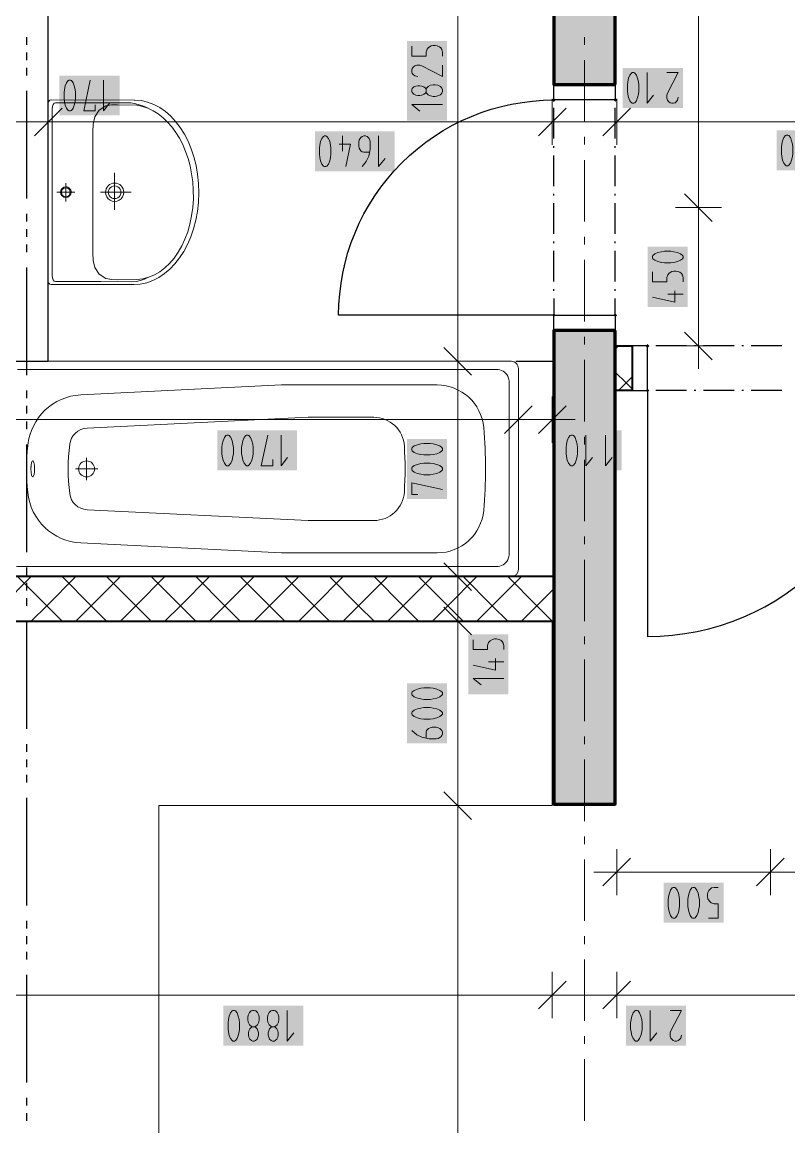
# Model space of a CAD drawing. Header units: millimetres. Extents: x 0 to 594, y 0 to 420.
# Drawn here: x 463.45 to 488.67, y 189.2 to 225.53 of the extents above; entities that cross this region are included whole.
import ezdxf

# ---------------------------------------------------------------- set-up
doc = ezdxf.new("R2010")
doc.units = ezdxf.units.MM
doc.header["$LTSCALE"] = 8
for name, color, linetype in [('PDF_Dvere', 7, 'Continuous'), ('PDF_Instalacni prizdivka do 1m', 7, 'Continuous'), ('PDF_Koty delkove', 7, 'Continuous'), ('PDF_Kuchyne', 7, 'Continuous'), ('PDF_Osy hlavni', 7, 'Continuous'), ('PDF_Pozarni useky', 7, 'Continuous'), ('PDF_Pricky zdene', 7, 'Continuous'), ('PDF_Sanita', 7, 'Continuous'), ('PDF_Steny obvodove nosne', 7, 'Continuous')]:
    doc.layers.add(name, color=color, linetype=linetype)

msp = doc.modelspace()

# ---------------------------------------------------------------- hatches: boundary and pattern name
at = {"layer": 'PDF_Steny obvodove nosne', "true_color": 0xc0c0c0, "transparency": 33554559}
h = msp.add_hatch(color=9, dxfattribs=at)
h.paths.add_polyline_path([(480.938, 243.542), (480.938, 223.474), (482.96, 223.474), (482.96, 237.072), (482.959, 237.072), (482.959, 239.094), (482.96, 239.094), (482.96, 243.542)], flags=0)
h.paths.add_polyline_path([(480.938, 215.387), (480.938, 199.818), (482.96, 199.818), (482.96, 215.387)], flags=0)

# ---------------------------------------------------------------- linework, layer by layer
at = {"layer": 'PDF_Dvere', "lineweight": 25}
for points in [[(482.96, 223.474), (482.96, 222.969), (480.938, 222.969), (480.938, 223.474)], [(482.96, 215.892), (482.96, 215.387), (480.938, 215.387), (480.938, 215.892)], [(484.021, 214.881), (483.515, 214.881), (483.515, 213.415), (484.021, 213.415)]]:
    msp.add_lwpolyline(points, close=True, dxfattribs=at)
for points in [[(480.938, 216.446), (480.938, 215.892), (473.861, 215.892, -0.414214), (480.938, 222.969), (480.938, 222.966)], [(484.044, 213.415), (484.021, 213.415), (484.021, 205.327, 0.414213), (492.108, 213.415)]]:
    msp.add_lwpolyline(points, format="xyb", dxfattribs=at)
for points in [[(480.938, 221.703), (480.938, 222.714)], [(482.96, 222.966), (482.96, 222.969)], [(482.96, 221.703), (482.96, 222.714)], [(480.938, 221.399), (480.938, 221.45)], [(482.96, 221.399), (482.96, 221.45)], [(480.938, 220.136), (480.938, 221.147)], [(482.96, 220.136), (482.96, 221.147)], [(480.938, 219.832), (480.938, 219.883)], [(482.96, 219.832), (482.96, 219.883)], [(480.938, 218.569), (480.938, 219.58)], [(482.96, 218.569), (482.96, 219.58)], [(480.938, 218.265), (480.938, 218.316)], [(480.938, 217.002), (480.938, 218.013)], [(482.96, 218.265), (482.96, 218.316)], [(482.96, 217.002), (482.96, 218.013)], [(480.938, 216.698), (480.938, 216.749)], [(482.96, 216.698), (482.96, 216.749)], [(482.96, 215.892), (482.96, 216.446)], [(484.044, 214.881), (484.021, 214.881)], [(485.307, 214.881), (484.296, 214.881)], [(485.611, 214.881), (485.56, 214.881)], [(486.874, 214.881), (485.863, 214.881)], [(487.178, 214.881), (487.127, 214.881)], [(488.441, 214.881), (487.43, 214.881)], [(485.307, 213.415), (484.296, 213.415)], [(485.611, 213.415), (485.56, 213.415)], [(486.874, 213.415), (485.863, 213.415)], [(487.178, 213.415), (487.127, 213.415)], [(488.441, 213.415), (487.43, 213.415)]]:
    msp.add_lwpolyline(points, dxfattribs=at)
at = {"layer": 'PDF_Dvere', "lineweight": 25, "transparency": 33554559}
for points in [[(480.938, 222.906), (480.875, 222.969), (481.001, 222.969), (480.938, 223.032)], [(482.96, 222.906), (482.897, 222.969), (483.023, 222.969), (482.96, 223.032)], [(480.938, 215.829), (480.875, 215.892), (481.001, 215.892), (480.938, 215.955)], [(482.96, 215.829), (482.897, 215.892), (483.023, 215.892), (482.96, 215.955)], [(484.084, 214.881), (484.021, 214.818), (484.021, 214.944), (483.957, 214.881)], [(484.084, 213.415), (484.021, 213.352), (484.021, 213.478), (483.957, 213.415)]]:
    msp.add_solid(points, dxfattribs=at)
at = {"layer": 'PDF_Instalacni prizdivka do 1m', "lineweight": 25}
msp.add_lwpolyline([(462.589, 232.826), (462.589, 214.376), (464.308, 214.376), (464.308, 232.826)], close=True, dxfattribs=at)
msp.add_lwpolyline([(479.694, 214.376), (480.887, 214.376)], dxfattribs=at)
at = {"layer": 'PDF_Koty delkove', "lineweight": 18}
for points in [[(477.781, 138.502), (477.781, 146.352), (477.781, 154.678), (477.781, 158.025), (477.781, 158.52), (477.781, 168.917), (477.781, 199.767), (477.781, 205.833), (477.781, 207.299), (477.781, 214.376), (477.781, 232.826), (477.781, 239.448), (477.781, 240.964), (477.781, 243.694), (477.781, 251.276), (477.781, 258.858)], [(485.697, 214.881), (485.697, 219.43), (485.697, 237.021)], [(476.265, 224.735), (476.265, 224.411), (476.736, 224.411), (476.736, 224.546), (476.77, 224.64), (476.821, 224.695), (476.905, 224.748), (476.971, 224.762), (477.039, 224.762), (477.107, 224.748), (477.174, 224.721), (477.224, 224.681), (477.258, 224.627), (477.276, 224.546), (477.276, 224.411)], [(477.276, 224.114), (477.276, 223.736), (476.601, 224.087), (476.534, 224.114), (476.432, 224.114), (476.366, 224.087), (476.315, 224.047), (476.281, 224.006), (476.265, 223.952), (476.265, 223.898), (476.281, 223.844), (476.315, 223.804), (476.366, 223.763), (476.466, 223.736)], [(484.007, 223.871), (484.007, 222.861), (484.222, 223.129)], [(484.655, 223.871), (485.033, 223.871), (484.682, 223.197)], [(465.043, 222.611), (465.071, 222.627), (465.124, 222.695), (465.165, 222.796), (465.192, 222.914), (465.206, 223.014), (465.206, 223.216), (465.192, 223.317), (465.165, 223.436), (465.124, 223.537), (465.071, 223.604), (465.043, 223.622), (464.99, 223.622), (464.962, 223.604), (464.909, 223.537), (464.868, 223.436), (464.841, 223.317), (464.828, 223.216)], [(465.854, 222.812), (465.854, 222.611), (465.476, 222.611), (465.691, 223.622)], [(466.124, 223.622), (466.124, 222.611), (466.339, 222.88)], [(476.668, 223.156), (476.601, 223.129), (476.534, 223.115), (476.466, 223.115), (476.399, 223.129), (476.331, 223.156), (476.281, 223.21), (476.265, 223.25), (476.265, 223.304), (476.281, 223.344), (476.331, 223.399), (476.399, 223.425), (476.466, 223.439), (476.534, 223.439), (476.601, 223.425), (476.668, 223.399), (476.719, 223.358), (476.736, 223.331)], [(464.828, 223.216), (464.828, 223.014), (464.841, 222.914), (464.868, 222.796), (464.909, 222.695), (464.962, 222.627), (464.99, 222.611), (465.043, 222.611)], [(476.736, 223.223), (476.719, 223.196), (476.668, 223.156)], [(484.682, 223.197), (484.655, 223.129), (484.655, 223.028), (484.682, 222.962), (484.722, 222.911), (484.763, 222.877), (484.817, 222.861), (484.87, 222.861), (484.925, 222.877), (484.965, 222.911), (485.006, 222.962), (485.033, 223.062)], [(464.763, 222.703), (463.853, 221.793)], [(464.308, 223.006), (464.308, 222.248), (464.308, 221.49)], [(477.276, 222.818), (476.265, 222.818), (476.534, 222.602)], [(481.342, 222.703), (480.432, 221.793)], [(480.887, 223.006), (480.887, 222.248), (480.887, 221.49)], [(483.465, 222.703), (482.556, 221.793)], [(483.01, 223.006), (483.01, 222.248), (483.01, 221.49)], [(417.197, 222.248), (419.32, 222.248), (439.033, 222.248), (440.145, 222.248), (449.194, 222.248), (456.725, 222.248), (458.443, 222.248), (459.303, 222.248), (461.73, 222.248), (462.589, 222.248), (464.308, 222.248), (480.887, 222.248), (483.01, 222.248), (495.142, 222.248)], [(473.985, 221.79), (473.985, 221.285)], [(474.876, 221.25), (474.687, 221.25), (474.633, 221.267), (474.592, 221.301), (474.566, 221.335), (474.539, 221.385), (474.525, 221.452), (474.525, 221.587), (474.539, 221.655), (474.566, 221.705), (474.592, 221.738), (474.633, 221.773), (474.687, 221.79), (474.741, 221.79), (474.795, 221.773), (474.835, 221.738), (474.862, 221.705), (474.89, 221.655), (474.903, 221.587), (474.903, 221.351), (474.849, 221.116), (474.768, 220.947), (474.633, 220.779)], [(475.173, 221.79), (475.173, 220.779), (475.389, 221.048)], [(473.877, 221.52), (474.255, 221.52), (474.093, 220.779)], [(486.152, 218.975), (485.242, 219.885)], [(486.455, 219.43), (485.697, 219.43), (484.938, 219.43)], [(484.786, 217.993), (484.584, 217.993), (484.483, 217.979), (484.365, 217.953), (484.264, 217.912), (484.196, 217.859), (484.18, 217.831), (484.18, 217.778), (484.196, 217.75), (484.264, 217.697), (484.365, 217.656), (484.483, 217.629), (484.584, 217.615), (484.786, 217.615), (484.887, 217.629), (485.005, 217.656), (485.106, 217.697), (485.174, 217.75), (485.191, 217.778), (485.191, 217.831), (485.174, 217.859), (485.106, 217.912), (485.005, 217.953)], [(485.005, 217.953), (484.887, 217.979), (484.786, 217.993)], [(484.18, 217.318), (484.18, 216.994), (484.651, 216.994), (484.651, 217.13), (484.686, 217.223), (484.736, 217.278), (484.82, 217.331), (484.887, 217.345), (484.955, 217.345), (485.022, 217.331), (485.089, 217.304), (485.14, 217.264), (485.174, 217.211), (485.191, 217.13), (485.191, 216.994)], [(484.921, 216.697), (484.921, 216.319), (484.18, 216.481)], [(485.191, 216.589), (484.686, 216.589)], [(486.152, 214.426), (485.242, 215.336)], [(478.236, 213.921), (477.326, 214.83)], [(486.455, 214.881), (485.697, 214.881), (484.938, 214.881)], [(485.697, 214.881), (485.697, 214.123)], [(478.539, 214.376), (477.781, 214.376), (477.023, 214.376)], [(480.23, 212.912), (479.32, 212.003)], [(479.775, 213.216), (479.775, 212.458), (479.775, 211.699)], [(481.342, 212.912), (480.432, 212.003)], [(480.887, 213.216), (480.887, 212.458), (480.887, 211.699)], [(480.887, 212.458), (479.775, 212.458), (462.589, 212.458)], [(480.887, 212.458), (481.646, 212.458)], [(470.831, 210.941), (470.884, 210.941), (470.912, 210.957), (470.965, 211.025), (471.006, 211.126), (471.033, 211.244), (471.047, 211.344), (471.047, 211.547), (471.033, 211.648), (471.006, 211.766), (470.965, 211.867), (470.912, 211.935), (470.884, 211.952), (470.831, 211.952), (470.803, 211.935), (470.75, 211.867), (470.709, 211.766), (470.683, 211.648), (470.669, 211.547)], [(471.695, 211.142), (471.695, 210.941), (471.317, 210.941), (471.532, 211.952)], [(471.965, 211.952), (471.965, 210.941), (472.18, 211.21)], [(481.99, 211.952), (481.99, 210.941), (482.206, 211.21)], [(482.638, 211.952), (482.638, 210.941), (482.854, 211.21)], [(470.669, 211.547), (470.669, 211.344), (470.683, 211.244), (470.709, 211.126), (470.75, 211.025), (470.803, 210.957), (470.831, 210.941)], [(476.87, 211.026), (476.668, 211.026), (476.568, 211.013), (476.45, 210.986), (476.349, 210.945), (476.281, 210.892), (476.265, 210.864), (476.265, 210.811), (476.281, 210.783), (476.349, 210.73), (476.45, 210.689), (476.568, 210.662), (476.668, 210.648), (476.87, 210.648), (476.971, 210.662), (477.09, 210.689), (477.191, 210.73), (477.258, 210.783), (477.276, 210.811), (477.276, 210.864), (477.258, 210.892), (477.191, 210.945), (477.09, 210.986)], [(477.09, 210.986), (476.971, 211.013), (476.87, 211.026)], [(476.466, 210), (476.265, 210), (476.265, 210.378), (477.276, 210.163)], [(478.236, 206.844), (477.326, 207.754)], [(478.539, 207.299), (477.781, 207.299), (477.023, 207.299)], [(478.236, 205.378), (477.326, 206.288)], [(478.539, 205.833), (477.781, 205.833), (477.023, 205.833)], [(478.284, 205.22), (478.284, 204.896), (478.755, 204.896), (478.755, 205.031), (478.789, 205.125), (478.84, 205.179), (478.924, 205.233), (478.99, 205.247), (479.058, 205.247), (479.126, 205.233), (479.193, 205.206), (479.243, 205.166), (479.277, 205.112), (479.295, 205.031), (479.295, 204.896)], [(479.025, 204.598), (479.025, 204.22), (478.284, 204.383)], [(479.295, 204.491), (478.789, 204.491)], [(479.295, 203.95), (478.284, 203.95), (478.553, 203.735)], [(476.87, 203.637), (476.668, 203.637), (476.568, 203.624), (476.45, 203.597), (476.349, 203.556), (476.281, 203.503), (476.265, 203.475), (476.265, 203.422), (476.281, 203.394), (476.349, 203.341), (476.45, 203.3), (476.568, 203.273), (476.668, 203.259), (476.87, 203.259), (476.971, 203.273), (477.09, 203.3), (477.191, 203.341), (477.258, 203.394), (477.276, 203.422)], [(477.276, 203.422), (477.276, 203.475), (477.258, 203.503), (477.191, 203.556), (477.09, 203.597), (476.971, 203.624), (476.87, 203.637)], [(477.258, 202.071), (477.224, 202.031), (477.191, 202.004), (477.14, 201.977), (477.072, 201.963), (476.837, 201.963), (476.601, 202.017), (476.432, 202.098), (476.265, 202.233)], [(476.736, 201.99), (476.736, 202.179), (476.753, 202.233), (476.786, 202.274), (476.821, 202.301), (476.87, 202.327), (476.938, 202.341), (477.072, 202.341), (477.14, 202.327), (477.191, 202.301), (477.224, 202.274), (477.258, 202.233), (477.276, 202.179), (477.276, 202.126), (477.258, 202.071)], [(478.236, 199.312), (477.326, 200.222)], [(478.539, 199.767), (477.781, 199.767), (477.023, 199.767)], [(483.465, 198.036), (482.556, 197.126)], [(483.01, 198.339), (483.01, 197.581), (483.01, 196.822)], [(488.519, 198.036), (487.61, 197.126)], [(488.065, 198.339), (488.065, 197.581), (488.065, 196.822)], [(483.01, 197.581), (482.252, 197.581)], [(546.802, 197.581), (529.136, 197.581), (510.61, 197.581), (505.555, 197.581), (502.825, 197.581), (488.065, 197.581), (483.01, 197.581)], [(485.645, 196.99), (485.591, 197.058), (485.564, 197.075), (485.51, 197.075), (485.483, 197.058), (485.429, 196.99), (485.389, 196.889), (485.362, 196.771), (485.348, 196.67)], [(485.348, 196.67), (485.348, 196.468), (485.362, 196.367), (485.389, 196.249), (485.429, 196.148), (485.483, 196.08), (485.51, 196.064), (485.564, 196.064), (485.591, 196.08), (485.645, 196.148), (485.685, 196.249), (485.713, 196.367), (485.727, 196.468), (485.727, 196.67), (485.713, 196.771), (485.685, 196.889), (485.645, 196.99)], [(486.023, 196.064), (486.347, 196.064), (486.347, 196.535), (486.212, 196.535), (486.118, 196.57), (486.064, 196.62), (486.01, 196.704), (485.996, 196.771), (485.996, 196.839), (486.01, 196.906), (486.037, 196.973), (486.077, 197.024), (486.131, 197.058), (486.212, 197.075), (486.347, 197.075)], [(480.887, 194.296), (480.887, 193.538), (480.887, 192.779)], [(483.01, 194.296), (483.01, 193.538), (483.01, 192.779)], [(481.342, 193.993), (480.432, 193.083)], [(483.465, 193.993), (482.556, 193.083)], [(502.825, 193.538), (493.459, 193.538), (483.01, 193.538), (480.887, 193.538), (461.881, 193.538), (459.152, 193.538), (438.68, 193.538), (419.32, 193.538)], [(471.519, 192.796), (471.519, 192.728), (471.533, 192.644), (471.573, 192.56), (471.627, 192.509), (471.654, 192.492), (471.762, 192.492), (471.789, 192.509), (471.843, 192.56), (471.884, 192.644), (471.897, 192.728), (471.897, 192.796), (471.884, 192.88), (471.843, 192.964), (471.789, 193.015), (471.735, 193.032), (471.681, 193.032), (471.627, 193.015)], [(471.627, 193.015), (471.573, 192.964), (471.533, 192.88), (471.519, 192.796)], [(472.167, 193.032), (472.167, 192.021), (472.383, 192.29)], [(484.113, 193.032), (484.113, 192.021), (484.329, 192.29)], [(484.761, 193.032), (485.14, 193.032), (484.788, 192.358), (484.761, 192.29), (484.761, 192.189), (484.788, 192.122), (484.828, 192.072), (484.869, 192.037), (484.923, 192.021)], [(471.127, 192.037), (471.086, 192.021), (471.033, 192.021), (470.993, 192.037), (470.938, 192.088), (470.912, 192.156), (470.898, 192.222), (470.898, 192.29), (470.912, 192.358), (470.938, 192.425), (470.979, 192.475), (471.005, 192.492)], [(471.114, 192.492), (471.141, 192.475), (471.181, 192.425), (471.208, 192.358), (471.222, 192.29), (471.222, 192.222), (471.208, 192.156), (471.181, 192.088), (471.127, 192.037)], [(471.762, 192.492), (471.789, 192.475), (471.829, 192.425), (471.856, 192.358), (471.87, 192.29), (471.87, 192.222), (471.856, 192.156), (471.829, 192.088), (471.775, 192.037), (471.735, 192.021), (471.681, 192.021), (471.641, 192.037), (471.586, 192.088), (471.56, 192.156), (471.546, 192.222), (471.546, 192.29), (471.56, 192.358), (471.586, 192.425), (471.627, 192.475), (471.654, 192.492)], [(484.923, 192.021), (484.977, 192.021), (485.031, 192.037), (485.071, 192.072), (485.112, 192.122), (485.14, 192.222)]]:
    msp.add_lwpolyline(points, dxfattribs=at)
for points in [[(483.359, 223.466), (483.359, 223.264), (483.372, 223.164), (483.399, 223.046), (483.44, 222.944), (483.493, 222.877), (483.521, 222.861), (483.574, 222.861), (483.602, 222.877), (483.655, 222.944), (483.696, 223.046), (483.723, 223.164), (483.737, 223.264), (483.737, 223.466), (483.723, 223.567), (483.696, 223.685), (483.655, 223.787), (483.602, 223.854), (483.574, 223.871), (483.521, 223.871), (483.493, 223.854), (483.44, 223.787), (483.399, 223.685), (483.372, 223.567)], [(477.039, 223.466), (476.971, 223.466), (476.887, 223.452), (476.803, 223.412), (476.753, 223.358), (476.736, 223.331), (476.736, 223.223), (476.753, 223.196), (476.803, 223.142), (476.887, 223.101), (476.971, 223.088), (477.039, 223.088), (477.123, 223.101), (477.208, 223.142), (477.258, 223.196), (477.276, 223.25), (477.276, 223.304), (477.258, 223.358), (477.208, 223.412), (477.123, 223.452)], [(473.229, 221.385), (473.229, 221.182), (473.243, 221.082), (473.269, 220.964), (473.31, 220.863), (473.363, 220.795), (473.391, 220.779), (473.444, 220.779), (473.472, 220.795), (473.525, 220.863), (473.566, 220.964), (473.594, 221.082), (473.607, 221.182), (473.607, 221.385), (473.594, 221.486), (473.566, 221.604), (473.525, 221.705), (473.472, 221.773), (473.444, 221.79), (473.391, 221.79), (473.363, 221.773), (473.31, 221.705), (473.269, 221.604), (473.243, 221.486)], [(488.423, 221.412), (488.423, 221.21), (488.437, 221.11), (488.463, 220.991), (488.504, 220.89), (488.557, 220.823), (488.585, 220.806), (488.638, 220.806), (488.666, 220.823), (488.719, 220.89), (488.76, 220.991), (488.787, 221.11), (488.801, 221.21), (488.801, 221.412), (488.787, 221.513), (488.76, 221.631), (488.719, 221.732), (488.666, 221.8), (488.638, 221.817), (488.585, 221.817), (488.557, 221.8), (488.504, 221.732), (488.463, 221.631), (488.437, 221.513)], [(470.021, 211.547), (470.021, 211.344), (470.035, 211.244), (470.061, 211.126), (470.102, 211.025), (470.155, 210.957), (470.183, 210.941), (470.236, 210.941), (470.264, 210.957), (470.317, 211.025), (470.358, 211.126), (470.385, 211.244), (470.399, 211.344), (470.399, 211.547), (470.385, 211.648), (470.358, 211.766), (470.317, 211.867), (470.264, 211.935), (470.236, 211.952), (470.183, 211.952), (470.155, 211.935), (470.102, 211.867), (470.061, 211.766), (470.035, 211.648)], [(481.342, 211.547), (481.342, 211.344), (481.356, 211.244), (481.383, 211.126), (481.423, 211.025), (481.477, 210.957), (481.504, 210.941), (481.558, 210.941), (481.585, 210.957), (481.639, 211.025), (481.679, 211.126), (481.707, 211.244), (481.72, 211.344), (481.72, 211.547), (481.707, 211.648), (481.679, 211.766), (481.639, 211.867), (481.585, 211.935), (481.558, 211.952), (481.504, 211.952), (481.477, 211.935), (481.423, 211.867), (481.383, 211.766), (481.356, 211.648)], [(476.87, 211.675), (476.668, 211.675), (476.568, 211.661), (476.45, 211.634), (476.349, 211.593), (476.281, 211.54), (476.265, 211.512), (476.265, 211.459), (476.281, 211.431), (476.349, 211.378), (476.45, 211.338), (476.568, 211.31), (476.668, 211.296), (476.87, 211.296), (476.971, 211.31), (477.09, 211.338), (477.191, 211.378), (477.258, 211.431), (477.276, 211.459), (477.276, 211.512), (477.258, 211.54), (477.191, 211.593), (477.09, 211.634), (476.971, 211.661)], [(476.87, 202.989), (476.668, 202.989), (476.568, 202.975), (476.45, 202.949), (476.349, 202.908), (476.281, 202.855), (476.265, 202.827), (476.265, 202.774), (476.281, 202.746), (476.349, 202.693), (476.45, 202.652), (476.568, 202.625), (476.668, 202.611), (476.87, 202.611), (476.971, 202.625), (477.09, 202.652), (477.191, 202.693), (477.258, 202.746), (477.276, 202.774), (477.276, 202.827), (477.258, 202.855), (477.191, 202.908), (477.09, 202.949), (476.971, 202.975)], [(484.7, 196.67), (484.7, 196.468), (484.714, 196.367), (484.741, 196.249), (484.781, 196.148), (484.835, 196.08), (484.862, 196.064), (484.916, 196.064), (484.943, 196.08), (484.997, 196.148), (485.037, 196.249), (485.065, 196.367), (485.078, 196.468), (485.078, 196.67), (485.065, 196.771), (485.037, 196.889), (484.997, 196.99), (484.943, 197.058), (484.916, 197.075), (484.862, 197.075), (484.835, 197.058), (484.781, 196.99), (484.741, 196.889), (484.714, 196.771)], [(470.223, 192.627), (470.223, 192.425), (470.237, 192.324), (470.263, 192.206), (470.304, 192.105), (470.357, 192.037), (470.385, 192.021), (470.438, 192.021), (470.466, 192.037), (470.519, 192.105), (470.56, 192.206), (470.587, 192.324), (470.601, 192.425), (470.601, 192.627), (470.587, 192.728), (470.56, 192.846), (470.519, 192.947), (470.466, 193.015), (470.438, 193.032), (470.385, 193.032), (470.357, 193.015), (470.304, 192.947), (470.263, 192.846), (470.237, 192.728)], [(470.871, 192.796), (470.871, 192.728), (470.885, 192.644), (470.924, 192.56), (470.979, 192.509), (471.005, 192.492), (471.114, 192.492), (471.141, 192.509), (471.195, 192.56), (471.236, 192.644), (471.249, 192.728), (471.249, 192.796), (471.236, 192.88), (471.195, 192.964), (471.141, 193.015), (471.086, 193.032), (471.033, 193.032), (470.979, 193.015), (470.924, 192.964), (470.885, 192.88)], [(483.465, 192.627), (483.465, 192.425), (483.479, 192.324), (483.506, 192.206), (483.546, 192.105), (483.6, 192.037), (483.627, 192.021), (483.681, 192.021), (483.708, 192.037), (483.762, 192.105), (483.802, 192.206), (483.83, 192.324), (483.843, 192.425), (483.843, 192.627), (483.83, 192.728), (483.802, 192.846), (483.762, 192.947), (483.708, 193.015), (483.681, 193.032), (483.627, 193.032), (483.6, 193.015), (483.546, 192.947), (483.506, 192.846), (483.479, 192.728)]]:
    msp.add_lwpolyline(points, close=True, dxfattribs=at)
at = {"layer": 'PDF_Koty delkove', "color": 7, "lineweight": 18, "true_color": 0xffffff, "transparency": 33554559}
for points in [[(477.427, 222.288), (477.427, 224.913), (476.113, 222.288), (476.113, 224.913)], [(485.185, 224.023), (483.207, 224.023), (485.185, 222.709), (483.207, 222.709)], [(466.654, 223.773), (464.676, 223.773), (466.654, 222.459), (464.676, 222.459)], [(490.897, 221.969), (488.271, 221.969), (490.897, 220.655), (488.271, 220.655)], [(475.703, 221.942), (473.078, 221.942), (475.703, 220.627), (473.078, 220.627)], [(485.343, 216.167), (485.343, 218.144), (484.029, 216.167), (484.029, 218.144)], [(472.495, 212.104), (469.869, 212.104), (472.495, 210.789), (469.869, 210.789)], [(477.427, 209.848), (477.427, 211.826), (476.113, 209.848), (476.113, 211.826)], [(483.168, 212.104), (481.191, 212.104), (483.168, 210.789), (481.191, 210.789)], [(479.446, 203.42), (479.446, 205.398), (478.132, 203.42), (478.132, 205.398)], [(477.427, 201.811), (477.427, 203.789), (476.113, 201.811), (476.113, 203.789)], [(486.526, 197.227), (484.549, 197.227), (486.526, 195.913), (484.549, 195.913)], [(472.697, 193.184), (470.072, 193.184), (472.697, 191.87), (470.072, 191.87)], [(485.291, 193.184), (483.314, 193.184), (485.291, 191.87), (483.314, 191.87)]]:
    msp.add_solid(points, dxfattribs=at)
at = {"layer": 'PDF_Kuchyne', "lineweight": 13}
msp.add_lwpolyline([(461.881, 199.767), (461.881, 187.635), (467.947, 187.635), (467.947, 199.767), (480.887, 199.767), (480.887, 205.833), (461.881, 205.833), (461.881, 199.767)], dxfattribs=at)
at = {"layer": 'PDF_Osy hlavni', "lineweight": 18}
for points in [[(481.949, 224.786), (481.949, 225.039)], [(481.949, 222.259), (481.949, 224.281)], [(481.949, 221.5), (481.949, 221.753)], [(481.949, 218.973), (481.949, 220.995)], [(481.949, 218.215), (481.949, 218.468)], [(481.949, 215.687), (481.949, 217.709)], [(481.949, 214.929), (481.949, 215.182)], [(481.949, 212.402), (481.949, 214.424)], [(481.949, 211.644), (481.949, 211.896)], [(481.949, 209.116), (481.949, 211.138)], [(481.949, 208.358), (481.949, 208.611)], [(481.949, 205.831), (481.949, 207.852)], [(481.949, 205.072), (481.949, 205.325)], [(481.949, 202.545), (481.949, 204.567)], [(481.949, 201.787), (481.949, 202.039)], [(481.949, 199.259), (481.949, 201.281)], [(481.949, 198.501), (481.949, 198.754)], [(481.949, 195.974), (481.949, 197.996)], [(481.949, 195.215), (481.949, 195.468)], [(481.949, 192.688), (481.949, 194.71)], [(481.949, 191.93), (481.949, 192.182)], [(481.949, 189.402), (481.949, 191.424)]]:
    msp.add_lwpolyline(points, dxfattribs=at)
at = {"layer": 'PDF_Pozarni useky', "lineweight": 30}
for points in [[(463.6, 224.786), (463.6, 225.039)], [(463.6, 224.281), (463.6, 224.533)], [(463.6, 223.775), (463.6, 224.028)], [(463.6, 219.731), (463.6, 223.27)], [(463.6, 218.973), (463.6, 219.226)], [(463.6, 218.468), (463.6, 218.72)], [(463.6, 217.962), (463.6, 218.215)], [(463.6, 213.918), (463.6, 217.457)], [(463.6, 213.16), (463.6, 213.413)], [(463.6, 212.655), (463.6, 212.907)], [(463.6, 212.149), (463.6, 212.402)], [(463.6, 208.105), (463.6, 211.644)], [(463.6, 207.347), (463.6, 207.6)], [(463.6, 206.841), (463.6, 207.094)], [(463.6, 206.336), (463.6, 206.589)], [(463.6, 202.292), (463.6, 205.831)], [(463.6, 201.534), (463.6, 201.787)], [(463.6, 201.028), (463.6, 201.281)], [(463.6, 200.523), (463.6, 200.776)], [(463.6, 196.479), (463.6, 200.017)], [(463.6, 195.721), (463.6, 195.974)], [(463.6, 195.215), (463.6, 195.468)], [(463.6, 194.71), (463.6, 194.963)], [(463.6, 190.666), (463.6, 194.204)], [(463.6, 189.908), (463.6, 190.161)], [(463.6, 189.402), (463.6, 189.655)]]:
    msp.add_lwpolyline(points, dxfattribs=at)
at = {"layer": 'PDF_Pricky zdene', "lineweight": 9}
for points in [[(483.061, 214.881), (482.96, 214.78)], [(483.515, 213.466), (483.314, 213.668), (482.96, 214.022)], [(483.515, 213.869), (483.314, 213.668), (483.061, 213.415)], [(463.752, 207.299), (462.791, 206.338), (462.286, 205.833)], [(464.763, 205.833), (464.257, 206.338), (463.297, 207.299)], [(465.217, 207.299), (464.257, 206.338), (463.752, 205.833)], [(466.228, 205.833), (465.723, 206.338), (464.763, 207.299)], [(466.683, 207.299), (465.723, 206.338), (465.217, 205.833)], [(467.694, 205.833), (467.189, 206.338), (466.228, 207.299)], [(468.149, 207.299), (467.189, 206.338), (466.683, 205.833)], [(469.16, 205.833), (468.655, 206.338), (467.694, 207.299)], [(469.615, 207.299), (468.655, 206.338), (468.149, 205.833)], [(470.626, 205.833), (470.121, 206.338), (469.16, 207.299)], [(471.081, 207.299), (470.121, 206.338), (469.615, 205.833)], [(472.092, 205.833), (471.587, 206.338), (470.626, 207.299)], [(472.547, 207.299), (471.587, 206.338), (471.081, 205.833)], [(473.558, 205.833), (473.052, 206.338), (472.092, 207.299)], [(474.013, 207.299), (473.052, 206.338), (472.547, 205.833)], [(475.024, 205.833), (474.518, 206.338), (473.558, 207.299)], [(475.479, 207.299), (474.518, 206.338), (474.013, 205.833)], [(476.49, 205.833), (475.984, 206.338), (475.024, 207.299)], [(476.945, 207.299), (475.984, 206.338), (475.479, 205.833)], [(477.956, 205.833), (477.45, 206.338), (476.49, 207.299)], [(478.411, 207.299), (477.45, 206.338), (476.945, 205.833)], [(479.422, 205.833), (478.916, 206.338), (477.956, 207.299)], [(479.876, 207.299), (478.916, 206.338), (478.411, 205.833)], [(480.887, 205.833), (480.382, 206.338), (479.422, 207.299)], [(480.938, 207.248), (480.887, 207.299)], [(480.938, 206.894), (480.382, 206.338), (479.876, 205.833)]]:
    msp.add_lwpolyline(points, dxfattribs=at)
at = {"layer": 'PDF_Pricky zdene', "lineweight": 40}
msp.add_lwpolyline([(483.515, 214.881), (483.515, 213.415), (483.01, 213.415), (482.96, 213.415), (482.96, 214.881), (483.01, 214.881), (483.515, 214.881)], dxfattribs=at)
msp.add_lwpolyline([(480.938, 207.299), (480.887, 207.299), (461.73, 207.299), (461.73, 205.833), (461.881, 205.833), (480.887, 205.833), (480.938, 205.833)], close=True, dxfattribs=at)
at = {"layer": 'PDF_Sanita', "lineweight": 13}
for points in [[(464.308, 222.876, -0.414172), (464.4, 222.969), (467.13, 222.968, -0.003392), (467.15, 222.968)], [(467.12, 216.903), (464.4, 216.903, -0.414203), (464.308, 216.993), (464.308, 216.995), (464.308, 217.015), (464.308, 222.856), (464.308, 222.876), (464.308, 222.879), (464.308, 222.876), (464.308, 222.856)], [(479.544, 207.299), (479.543, 207.299), (462.821, 207.299, -0.414221), (462.589, 207.531), (462.589, 214.143, -0.414232), (462.821, 214.376), (479.543, 214.376, -0.414223), (479.775, 214.143), (479.775, 207.531, -0.414212), (479.544, 207.299)], [(465.014, 211.646, -0.36486), (465.586, 212.178), (472.858, 212.537), (475.013, 212.536, -0.395986), (476.022, 211.588, -0.031037), (476.022, 210.087, -0.395992), (475.013, 209.139), (472.858, 209.137), (465.586, 209.496, -0.36485), (465.014, 210.028)]]:
    msp.add_lwpolyline(points, format="xyb", dxfattribs=at)
for points in [[(464.547, 222.875), (467.024, 222.875), (467.192, 222.844), (467.442, 222.765), (467.593, 222.695)], [(467.221, 222.793), (466.582, 222.814), (466.387, 222.81), (466.2, 222.772), (465.988, 222.629), (465.843, 222.414), (465.787, 222.175), (465.78, 221.924), (465.78, 217.947), (465.787, 217.696), (465.843, 217.457), (465.988, 217.242), (466.2, 217.1), (466.387, 217.061), (466.582, 217.056), (467.221, 217.068)], [(464.441, 222.673), (464.441, 217.199)], [(466.493, 219.352), (466.493, 220.57)], [(464.887, 219.634), (464.887, 220.237)], [(464.586, 219.936), (465.188, 219.936)], [(466.023, 219.936), (467.038, 219.936)], [(464.547, 216.996), (466.033, 216.996)], [(467.605, 217.139), (467.455, 217.068), (467.211, 217.002), (467.031, 216.994), (466.033, 216.996)], [(471.182, 207.632), (479.104, 207.634), (479.161, 207.643), (479.213, 207.659), (479.269, 207.686), (479.314, 207.716), (479.359, 207.757), (479.394, 207.798), (479.427, 207.852), (479.452, 207.911), (479.464, 207.956), (479.471, 208.002), (479.472, 210.867), (479.471, 213.733), (479.464, 213.779), (479.452, 213.824), (479.427, 213.883), (479.394, 213.937), (479.359, 213.978), (479.314, 214.019), (479.269, 214.049), (479.213, 214.076), (479.161, 214.092), (479.104, 214.101), (471.182, 214.103), (463.302, 214.103)], [(463.751, 210.685), (463.755, 210.661), (463.762, 210.635), (463.771, 210.607), (463.784, 210.584), (463.8, 210.574), (463.816, 210.584), (463.829, 210.607), (463.839, 210.635), (463.845, 210.661), (463.85, 210.685), (463.853, 210.705), (463.855, 210.721), (463.856, 210.735), (463.857, 210.747), (463.858, 210.758), (463.859, 210.767), (463.86, 210.794), (463.861, 210.822), (463.861, 210.861), (463.859, 210.908), (463.858, 210.917), (463.857, 210.927), (463.856, 210.939), (463.855, 210.953), (463.853, 210.97), (463.85, 210.989), (463.845, 211.013), (463.839, 211.04), (463.829, 211.068), (463.816, 211.091), (463.8, 211.1), (463.784, 211.091), (463.771, 211.068), (463.762, 211.04), (463.755, 211.013), (463.751, 210.989), (463.748, 210.97), (463.746, 210.953), (463.744, 210.939), (463.743, 210.927), (463.743, 210.917), (463.742, 210.908), (463.741, 210.9), (463.74, 210.875), (463.74, 210.849), (463.74, 210.809)], [(465.571, 210.469), (465.571, 211.205)], [(462.892, 210.867), (462.894, 208.003), (462.902, 207.946), (462.919, 207.891), (462.942, 207.842), (462.971, 207.797), (463.004, 207.757), (463.051, 207.716), (463.099, 207.684), (463.151, 207.66), (463.188, 207.647), (463.227, 207.639), (463.302, 207.632), (471.182, 207.632)], [(463.74, 210.809), (463.743, 210.758), (463.743, 210.747), (463.744, 210.735), (463.746, 210.721), (463.748, 210.705), (463.751, 210.685)], [(465.939, 210.837), (465.203, 210.837)]]:
    msp.add_lwpolyline(points, dxfattribs=at)
for points in [[(466.192, 219.936, 1.000009), (466.794, 219.936, 0.414219), (466.493, 220.237, 0.414219)], [(464.711, 219.936, 0.999969), (465.063, 219.936, 0.414219), (464.887, 220.112, 0.414209)], [(464.739, 219.936, 0.999966), (465.035, 219.936, 0.999982)], [(466.701, 219.935, 1.000026), (466.284, 219.936, 1.00001)], [(465.378, 208.403), (471.982, 208.077), (477.102, 208.077, 0.387971), (478.632, 209.475, 0.04524), (478.632, 212.199, 0.38797), (477.102, 213.597), (471.982, 213.597), (465.378, 213.271, 0.372026), (463.637, 211.612, 0.048465), (463.637, 210.063, 0.372026)]]:
    msp.add_lwpolyline(points, format="xyb", close=True, dxfattribs=at)
msp.add_circle((465.571, 210.837), 0.263, dxfattribs=at)
at = {"layer": 'PDF_Sanita', "lineweight": 9}
msp.add_arc((471.607, 210.837), 6.643, 173.0027, 186.9973, dxfattribs=at)
at = {"layer": 'PDF_Sanita', "lineweight": 13}
for points in [[(464.308, 222.876), (464.308, 222.876), (464.308, 222.876), (464.308, 222.876)], [(464.547, 222.875), (464.488, 222.875), (464.441, 222.784), (464.441, 222.673)], [(469.261, 219.914), (469.27, 221.589), (468.324, 222.957), (467.15, 222.968)], [(469.08, 220.012), (469.023, 221.471), (468.223, 222.668), (467.221, 222.793)], [(465.035, 219.936), (465.035, 219.936), (465.035, 219.936), (465.035, 219.936)], [(466.284, 219.936), (466.284, 219.936), (466.284, 219.936), (466.284, 219.936)], [(466.701, 219.935), (466.701, 219.935), (466.701, 219.935), (466.701, 219.935)], [(467.12, 216.903), (468.294, 216.891), (469.253, 218.239), (469.261, 219.914)], [(467.221, 217.068), (468.309, 217.11), (469.141, 218.428), (469.08, 220.012)], [(464.4, 216.903), (464.4, 216.903), (464.4, 216.903), (464.4, 216.903)], [(464.441, 217.199), (464.441, 217.087), (464.488, 216.996), (464.547, 216.996)]]:
    msp.add_open_spline(points, degree=3, dxfattribs=at)
at = {"layer": 'PDF_Steny obvodove nosne', "lineweight": 70}
for points in [[(482.96, 223.474), (482.96, 237.072), (483.01, 237.072), (484.021, 237.072), (484.021, 239.094), (483.01, 239.094), (482.96, 239.094), (482.96, 243.542), (482.959, 243.542), (480.938, 243.542), (480.938, 240.964), (480.938, 232.826), (480.938, 223.474), (482.96, 223.474)], [(482.96, 215.387), (480.938, 215.387), (480.938, 207.299), (480.938, 205.833), (480.938, 199.818), (482.96, 199.818), (482.96, 213.415), (482.96, 214.881), (482.96, 215.387)]]:
    msp.add_lwpolyline(points, dxfattribs=at)

doc.saveas('drawing.dxf')
